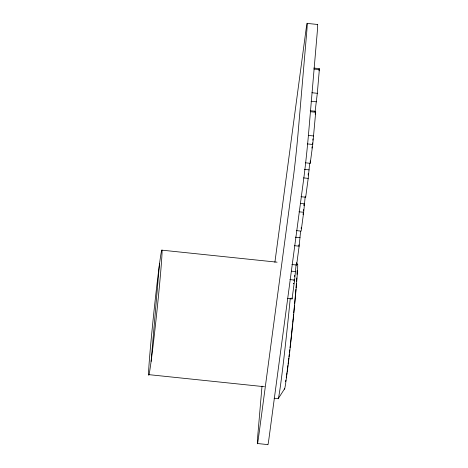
<?xml version="1.0" encoding="UTF-8"?>
<svg xmlns="http://www.w3.org/2000/svg" width="468" height="468" viewBox="0 0 468 468"><rect width="100%" height="100%" fill="white"/><g stroke="black" fill="none" stroke-linecap="round" stroke-linejoin="round"><path stroke-width="0.7" d="M308.166 175.079L308.242 173.64M303.954 205.159L304.001 204.434M151.111 361.436L159.518 263.361M262.016 386.112L258.09 431.882A31.491 0.731 -84 0 0 258.599 436.913L293.372 177.115A31.491 0.731 -84 0 0 298.081 133.105L306.487 35.03A31.491 0.731 -84 0 0 305.984 29.999L274.891 262.296M287.364 298.432L292.073 298.923L294.594 280.086L296.121 264.397M296.636 262.612L296.613 265.017L291.903 264.525M296.613 265.017L299.134 246.186L300.596 231.21M301.176 228.706L301.298 227.267M296.443 230.625L301.146 231.116L303.668 212.279L305.195 196.589M300.977 196.718L305.686 197.209L308.207 178.378L309.676 163.402M310.249 160.898L310.225 163.309L305.516 162.817M310.225 163.309L312.747 144.472L315.689 112.261L315.59 111.29L310.208 110.729M315.046 111.951L317.316 93.302L319.346 69.597L319.246 68.626L313.87 68.065M304.007 205.639L304.112 204.475M312.84 140.16L312.969 138.844M294.612 276.512L294.735 275.319M303.469 210.892L303.615 209.547M312.361 144.589L312.489 142.875M294.109 281.052L294.273 279.665M298.841 245.729L298.97 244.723M294.12 280.303L294.232 279.425M287.141 371.481L287.475 368.848M287.563 368.193L287.908 365.473M288.077 364.11L288.423 361.395M303.024 214.531L303.17 213.414M318.96 70.797L319.246 68.626M315.204 114.186L315.59 111.29M312.092 146.765L311.893 148.099M286.229 377.851L286.422 376.512M286.615 375.178L286.972 372.663M293.816 283.251L293.682 283.842L293.682 283.485M278.483 398.297L284.743 388.516M307.213 23.4L317.649 24.488M313.964 69.036L319.346 69.597M311.934 92.74L317.316 93.302M311.021 101.246L316.403 101.808M310.307 111.7L315.689 112.261M308.277 135.404L313.654 135.966M307.365 143.91L312.747 144.472M304.411 169.375L309.12 169.866M303.498 177.887L308.207 178.378M300.544 203.352L304.58 203.773M298.964 211.788L303.668 212.279M295.337 237.182L300.041 237.674M294.425 245.694L299.134 246.186M161.975 250.169A62.975 1.462 -84 0 1 152.603 349.678A62.975 1.462 -84 0 1 151.363 337.346A62.975 1.462 -84 0 1 161.975 250.169L277.079 262.185M291.47 271.159L295.507 271.58M289.885 279.595L294.594 280.086M148.654 374.628L264.484 386.726M274.09 398.215L278.004 398.625A73.476 1.702 -84 0 0 290.254 298.256M257.371 443.512L267.807 444.6A31.491 0.731 -84 0 0 269.036 438.001L303.808 178.203A31.491 0.731 -84 0 0 308.517 134.199L316.924 36.118A31.491 0.731 -84 0 0 317.444 24.628M305.586 196.238L305.686 197.209M291.974 297.952L292.073 298.923M297.244 264.613A62.975 1.462 -84 0 1 295.618 294.331A62.975 1.462 -84 0 1 288.282 363.847L285.579 384.017A62.975 1.462 -84 0 1 284.333 388.797M297.127 270.557A57.687 1.34 -84 0 1 296.999 274.365M296.782 277.933A57.687 1.34 -84 0 1 296.513 281.672M296.367 283.602A57.687 1.34 -84 0 1 296.028 287.838M295.899 289.335A57.687 1.34 -84 0 1 294.612 303.714M294.483 305.083A57.687 1.34 -84 0 1 293.717 312.963M293.571 314.432A57.687 1.34 -84 0 1 293.208 318.111M293.132 318.813A57.687 1.34 -84 0 1 292.775 322.358M292.623 323.792A57.687 1.34 -84 0 1 290.049 347.619M289.797 349.789A57.687 1.34 -84 0 1 289.47 352.65M289.306 354.054A57.687 1.34 -84 0 1 288.978 356.803M288.82 358.137A57.687 1.34 -84 0 1 288.51 360.711M285.884 380.133A57.687 1.34 -84 0 1 285.609 381.724"/></g></svg>
